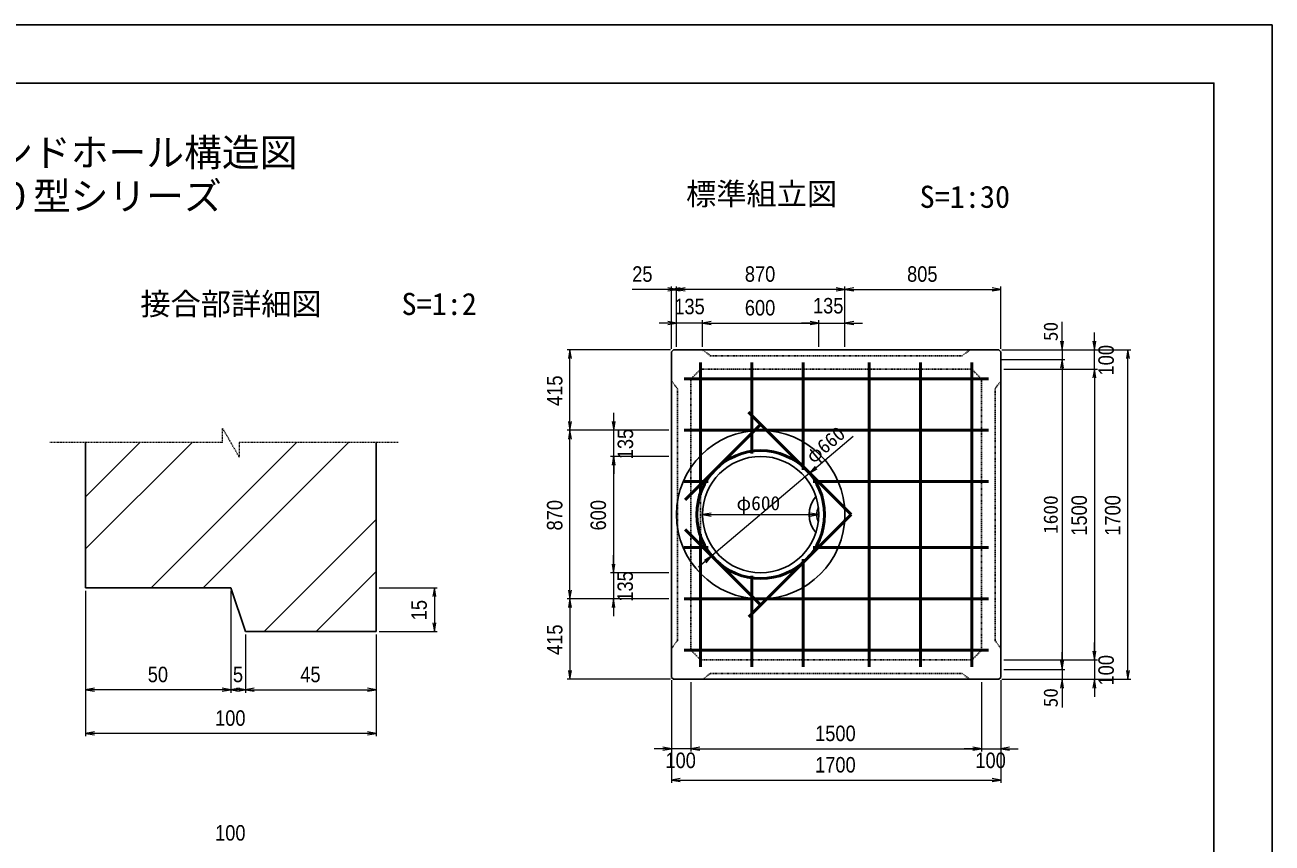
# Model space of a CAD drawing. Units: millimetres, scale not verified. Extents: x -210 to 210, y -148 to 148.
# Drawn here: x -4.6 to 210, y 7.8 to 148.5 of the extents above; entities that cross this region are included whole.
import ezdxf
from ezdxf.enums import TextEntityAlignment as Align

# ---------------------------------------------------------------- set-up
doc = ezdxf.new("R2010")
doc.units = ezdxf.units.MM
doc.linetypes.add('USER1', pattern=[12.95, 6.35, -3.175, 0.25, -3.175])
doc.linetypes.add('USER2', pattern=[4.7625, 3.175, -1.5875])
doc.layers.add('0-0', color=7, linetype='Continuous')
for name, color, linetype, lineweight in [('0-1_0', 9, 'Continuous', 25), ('0-2_dims', 2, 'Continuous', 13), ('0-3_pen1実線', 4, 'Continuous', 13), ('0-5_pen3実線', 7, 'Continuous', 25), ('0-6_pen4実線', 6, 'Continuous', 25), ('0-7_pen1一点', 4, 'USER1', 13), ('0-8_pen2破線', 3, 'USER2', 25), ('0-9_鉄筋１', 7, 'Continuous', 50), ('0-A_鉄筋２', 7, 'Continuous', 50)]:
    doc.layers.add(name, color=color, linetype=linetype, lineweight=lineweight)
doc.styles.add('ＭＳ ゴシック', font='')
doc.styles.add('ＭＳ Ｐゴシック', font='')
doc.styles.get('ＭＳ ゴシック').set_extended_font_data('MS Gothic')
doc.styles.get('ＭＳ Ｐゴシック').set_extended_font_data('MS PGothic')

# ---------------------------------------------------------------- blocks, each defined once
blk = doc.blocks.new('部分図 1')
at = {"layer": '0-1_0'}
blk.add_lwpolyline([(0, 0), (12600, 0), (12600, 8910), (0, 8910)], close=True, dxfattribs=at)
at = {"layer": '0-2_dims'}
for p, q in [((9500, 7238), (9500, 7560.57)), ((9525, 7248), (9525, 7560.57)), ((9525, 7248), (9525, 7560.57)), ((10395, 7545.57), (9525, 7545.57)), ((10395, 7248), (10395, 7560.57)), ((10395, 7248), (10395, 7560.57)), ((10395, 7545.57), (11200, 7545.57)), ((11200, 7238), (11200, 7560.57)), ((9525, 7371.54), (9435, 7371.54)), ((9525, 7248), (9525, 7386.54)), ((9660, 7371.54), (9525, 7371.54)), ((9660, 7248), (9660, 7386.54)), ((9660, 7248), (9660, 7386.53)), ((9660, 7371.54), (9750, 7371.54)), ((9660, 7371.53), (10260, 7371.53)), ((10260, 7371.53), (10170, 7371.53)), ((10260, 7248), (10260, 7386.53)), ((10260, 7248), (10260, 7386.53)), ((10260, 7371.53), (10395, 7371.53)), ((10395, 7248), (10395, 7386.53)), ((10395, 7371.53), (10485, 7371.53)), ((11683, 7233), (11683, 7323)), ((9495, 7233), (8960.31, 7233)), ((8975.31, 6818), (8975.31, 7233)), ((11205, 7233), (11698, 7233)), ((11205, 7233), (11871, 7233)), ((11683, 7133), (11683, 7233)), ((11856, 5533), (11856, 7233)), ((11215, 7133), (11698, 7133)), ((11215, 7133), (11698, 7133)), ((11683, 7133), (11683, 7043)), ((11683, 7133), (11683, 5633)), ((9201.26, 6818), (9201.26, 6908)), ((9485, 6818), (8960.31, 6818)), ((9485, 6818), (8960.31, 6818)), ((8975.31, 5948), (8975.31, 6818)), ((9485, 6818), (9186.26, 6818)), ((9201.26, 6683), (9201.26, 6818)), ((9485, 6683), (9185.31, 6683)), ((9485, 6683), (9186.26, 6683)), ((9200.31, 6683), (9200.31, 6083)), ((9201.26, 6683), (9201.26, 6593)), ((9200.31, 6083), (9200.31, 6173)), ((9485, 6083), (9185.31, 6083)), ((9485, 6083), (9185.31, 6083)), ((9200.31, 6083), (9200.31, 5948)), ((6475.03, 5989.69), (6475.03, 5464.03)), ((6475.03, 5989.69), (6475.03, 5239.03)), ((7225.03, 5989.69), (7225.03, 5464.03)), ((7225.03, 5989.69), (7225.03, 5464.03)), ((7990.03, 6004.69), (8290.12, 6004.69)), ((8275.12, 6004.69), (8275.12, 5779.69)), ((9485, 5948), (8960.31, 5948)), ((9485, 5948), (8960.31, 5948)), ((8975.31, 5948), (8975.31, 5533)), ((9485, 5948), (9185.31, 5948)), ((9200.31, 5948), (9200.31, 5858)), ((7300.03, 5764.69), (7300.03, 5464.03)), ((7300.03, 5764.69), (7300.03, 5464.03)), ((7975.03, 5764.69), (7975.03, 5464.03)), ((7975.03, 5764.69), (7975.03, 5239.03)), ((7990.03, 5779.69), (8290.12, 5779.69)), ((11683, 5633), (11683, 5723)), ((11215, 5633), (11698, 5633)), ((11215, 5633), (11698, 5633)), ((11683, 5633), (11683, 5533)), ((7225.03, 5479.03), (6475.03, 5479.03)), ((7300.03, 5479.03), (7225.03, 5479.03)), ((7300.03, 5479.03), (7975.03, 5479.03)), ((9495, 5533), (8960.31, 5533)), ((9500, 5528), (9500, 5160)), ((9500, 5528), (9500, 4998)), ((9600, 5518), (9600, 5160)), ((9600, 5518), (9600, 5160)), ((11100, 5518), (11100, 5160)), ((11100, 5518), (11100, 5160)), ((11200, 5528), (11200, 5160)), ((11200, 5528), (11200, 4998)), ((11205, 5533), (11871, 5533)), ((11205, 5533), (11698, 5533)), ((11683, 5533), (11683, 5443)), ((7975.03, 5254.03), (6475.03, 5254.03)), ((9500, 5175), (9410, 5175)), ((9600, 5175), (9500, 5175)), ((9600, 5175), (9690, 5175)), ((9600, 5175), (11100, 5175)), ((11100, 5175), (11010, 5175)), ((11100, 5175), (11200, 5175)), ((11200, 5175), (11290, 5175)), ((9500, 5013), (11200, 5013))]:
    blk.add_line(p, q, dxfattribs=at)
at = {"layer": '0-2_dims', "lineweight": 18}
for p, q in [((11516, 7233), (11516, 7378)), ((11215, 7233), (11531, 7233)), ((11516, 7233), (11516, 7183)), ((11205, 7183), (11531, 7183)), ((11205, 7183), (11531, 7183)), ((11516, 7183), (11516, 7093)), ((11516, 7183), (11516, 5583)), ((10211.7, 6596.42), (10436.71, 6787.2)), ((10211.7, 6596.42), (9708.3, 6169.58)), ((9660, 6383), (10260, 6383)), ((9708.3, 6169.58), (9639.65, 6111.38)), ((11516, 5583), (11516, 5673)), ((11215, 5583), (11531, 5583)), ((11215, 5583), (11531, 5583)), ((11516, 5583), (11516, 5533)), ((11205, 5533), (11531, 5533)), ((11516, 5533), (11516, 5388))]:
    blk.add_line(p, q, dxfattribs=at)
at = {"layer": '0-2_dims'}
for points in [[(9525, 7545.57), (9500, 7545.57), (9296.7, 7545.57)], [(9480, 7538.07), (9525, 7545.57), (9480, 7553.07)], [(9545, 7553.07), (9500, 7545.57), (9545, 7538.07)], [(9570, 7553.07), (9525, 7545.57), (9570, 7538.07)], [(10350, 7538.07), (10395, 7545.57), (10350, 7553.07)], [(10440, 7553.07), (10395, 7545.57), (10440, 7538.07)], [(11155, 7538.07), (11200, 7545.57), (11155, 7553.07)], [(9480, 7364.04), (9525, 7371.54), (9480, 7379.04)], [(9705, 7379.04), (9660, 7371.54), (9705, 7364.04)], [(9705, 7379.03), (9660, 7371.53), (9705, 7364.03)], [(10215, 7364.03), (10260, 7371.53), (10215, 7379.03)], [(10215, 7364.03), (10260, 7371.53), (10215, 7379.03)], [(10440, 7379.03), (10395, 7371.53), (10440, 7364.03)], [(11675.5, 7278), (11683, 7233), (11690.5, 7278)], [(8982.81, 7188), (8975.31, 7233), (8967.81, 7188)], [(11863.5, 7188), (11856, 7233), (11848.5, 7188)], [(11690.5, 7088), (11683, 7133), (11675.5, 7088)], [(11690.5, 7088), (11683, 7133), (11675.5, 7088)], [(8967.81, 6863), (8975.31, 6818), (8982.81, 6863)], [(9193.76, 6863), (9201.26, 6818), (9208.76, 6863)], [(8982.81, 6773), (8975.31, 6818), (8967.81, 6773)], [(9207.81, 6638), (9200.31, 6683), (9192.81, 6638)], [(9208.76, 6638), (9201.26, 6683), (9193.76, 6638)], [(9192.81, 6128), (9200.31, 6083), (9207.81, 6128)], [(9192.81, 6128), (9200.31, 6083), (9207.81, 6128)], [(8282.62, 5959.69), (8275.12, 6004.69), (8267.62, 5959.69)], [(8967.81, 5993), (8975.31, 5948), (8982.81, 5993)], [(8982.81, 5903), (8975.31, 5948), (8967.81, 5903)], [(9207.81, 5903), (9200.31, 5948), (9192.81, 5903)], [(8267.62, 5824.69), (8275.12, 5779.69), (8282.62, 5824.69)], [(11675.5, 5678), (11683, 5633), (11690.5, 5678)], [(11675.5, 5678), (11683, 5633), (11690.5, 5678)], [(8967.81, 5578), (8975.31, 5533), (8982.81, 5578)], [(11848.5, 5578), (11856, 5533), (11863.5, 5578)], [(6520.03, 5486.53), (6475.03, 5479.03), (6520.03, 5471.53)], [(7180.03, 5471.53), (7225.03, 5479.03), (7180.03, 5486.53)], [(7270.03, 5486.53), (7225.03, 5479.03), (7270.03, 5471.53)], [(7255.03, 5471.53), (7300.03, 5479.03), (7255.03, 5486.53)], [(7345.03, 5486.53), (7300.03, 5479.03), (7345.03, 5471.53)], [(7930.03, 5471.53), (7975.03, 5479.03), (7930.03, 5486.53)], [(11690.5, 5488), (11683, 5533), (11675.5, 5488)], [(6520.03, 5261.53), (6475.03, 5254.03), (6520.03, 5246.53)], [(7930.03, 5246.53), (7975.03, 5254.03), (7930.03, 5261.53)], [(9455, 5167.5), (9500, 5175), (9455, 5182.5)], [(9645, 5182.5), (9600, 5175), (9645, 5167.5)], [(9645, 5182.5), (9600, 5175), (9645, 5167.5)], [(11055, 5167.5), (11100, 5175), (11055, 5182.5)], [(11055, 5167.5), (11100, 5175), (11055, 5182.5)], [(11245, 5182.5), (11200, 5175), (11245, 5167.5)], [(9545, 5020.5), (9500, 5013), (9545, 5005.5)], [(11155, 5005.5), (11200, 5013), (11155, 5020.5)]]:
    blk.add_lwpolyline(points, dxfattribs=at)
at = {"layer": '0-2_dims', "lineweight": 18}
for points in [[(11508.5, 7278), (11516, 7233), (11523.5, 7278)], [(11523.5, 7138), (11516, 7183), (11508.5, 7138)], [(11523.5, 7138), (11516, 7183), (11508.5, 7138)], [(10241.17, 6631.24), (10211.7, 6596.42), (10250.87, 6619.8)], [(9705, 6390.5), (9660, 6383), (9705, 6375.5)], [(10215, 6375.5), (10260, 6383), (10215, 6390.5)], [(9678.83, 6134.76), (9708.3, 6169.58), (9669.13, 6146.2)], [(11508.5, 5628), (11516, 5583), (11523.5, 5628)], [(11508.5, 5628), (11516, 5583), (11523.5, 5628)], [(11523.5, 5488), (11516, 5533), (11508.5, 5488)]]:
    blk.add_lwpolyline(points, dxfattribs=at)
at = {"layer": '0-3_pen1実線'}
for p, q in [((6475.03, 6475.03), (6754.69, 6754.69)), ((6475.03, 6205.62), (7024.1, 6754.69)), ((6812.92, 6004.69), (7562.92, 6754.69)), ((7082.33, 6004.69), (7832.33, 6754.69)), ((7396.14, 5779.69), (7975.03, 6358.58)), ((7665.55, 5779.69), (7975.03, 6089.18))]:
    blk.add_line(p, q, dxfattribs=at)
at = {"layer": '0-5_pen3実線'}
for p, q in [((9510, 7233), (9500, 7223)), ((9500, 7223), (9500, 5543)), ((11200, 5543), (11200, 7223)), ((6475.03, 6754.69), (6475.03, 6004.69)), ((7975.03, 6754.69), (7975.03, 5779.69)), ((7225.03, 6004.69), (6475.03, 6004.69)), ((7300.03, 5779.69), (7225.03, 6004.69)), ((7300.03, 5779.69), (7975.03, 5779.69)), ((9500, 5543), (9510, 5533)), ((11190, 5533), (11200, 5543)), ((9510, 5533), (11190, 5533))]:
    blk.add_line(p, q, dxfattribs=at)
blk.add_lwpolyline([(11200, 7223), (11190, 7233), (9510, 7233)], dxfattribs=at)
for radius in [435, 300]:
    blk.add_circle((9960, 6383), radius, dxfattribs=at)
for radius, start, end in [(140, 138.43198, 221.56802), (100, 157.57189, 202.42811)]:
    blk.add_arc((10350, 6383), radius, start, end, dxfattribs=at)
at = {"layer": '0-6_pen4実線'}
blk.add_lwpolyline([(300, 300), (12300, 300), (12300, 8610), (300, 8610)], close=True, dxfattribs=at)
at = {"layer": '0-7_pen1一点'}
for p, q in [((7181.73, 6754.69), (7181.73, 6829.69)), ((7268.33, 6679.69), (7181.73, 6829.69)), ((7181.73, 6754.69), (6287.53, 6754.69)), ((8087.53, 6754.69), (7268.33, 6754.69)), ((7268.33, 6754.69), (7268.33, 6679.69))]:
    blk.add_line(p, q, dxfattribs=at)
at = {"layer": '0-8_pen2破線'}
for p, q in [((9700, 7203), (9660, 7233)), ((11000, 7203), (11040, 7233)), ((9700, 7203), (11000, 7203)), ((9600, 7083), (11100, 7083)), ((9650, 7133), (9650, 5633)), ((11050, 7133), (11050, 5633)), ((11170, 7033), (11200, 7073)), ((11170, 5733), (11170, 7033)), ((9530, 5733), (9500, 5693)), ((11170, 5733), (11200, 5693)), ((9600, 5683), (11100, 5683)), ((9700, 5563), (9660, 5533))]:
    blk.add_line(p, q, dxfattribs=at)
blk.add_lwpolyline([(9650, 5633), (11050, 5633), (11100, 5683), (11100, 7083), (11050, 7133), (9650, 7133), (9600, 7083), (9600, 5683)], close=True, dxfattribs=at)
for points in [[(9530, 5733), (9530, 7033), (9500, 7073)], [(9700, 5563), (11000, 5563), (11040, 5533)]]:
    blk.add_lwpolyline(points, dxfattribs=at)
at = {"layer": '0-9_鉄筋１'}
for p, q in [((9614.5, 7083), (11085.5, 7083)), ((9650, 7118.5), (9650, 6483.5)), ((9915, 7118.5), (9915, 6698.5)), ((10180, 7118.5), (10180, 6613.5)), ((10520, 7118.5), (10520, 5647.5)), ((10785, 7118.5), (10785, 5647.5)), ((11050, 7118.5), (11050, 5647.5)), ((10426.69, 6383), (9897.2, 6912.5)), ((9569.5, 6459.19), (9960, 6849.69)), ((9614.5, 6818), (11085.5, 6818)), ((9614.5, 6553), (9689.5, 6553)), ((10230.5, 6553), (11085.5, 6553)), ((9899.5, 5855.8), (10426.69, 6383)), ((9960, 5916.31), (9569.5, 6306.81)), ((9650, 6282.5), (9650, 5647.5)), ((9614.5, 6213), (9689.5, 6213)), ((10230.5, 6213), (11085.5, 6213)), ((10180, 6152.5), (10180, 5647.5)), ((9915, 6067.5), (9915, 5647.5)), ((9614.5, 5948), (11085.5, 5948)), ((9614.5, 5683), (11085.5, 5683))]:
    blk.add_line(p, q, dxfattribs=at)
blk.add_circle((9960, 6383), 330, dxfattribs=at)
at = {"layer": '0-A_鉄筋２'}
for p, q in [((9650, 7118.5), (9650, 7168.5)), ((9915, 7118.5), (9915, 7168.5)), ((10180, 7118.5), (10180, 7168.5)), ((10520, 7118.5), (10520, 7168.5)), ((10785, 7118.5), (10785, 7168.5)), ((11050, 7118.5), (11050, 7168.5)), ((9614.5, 7083), (9564.5, 7083)), ((11085.5, 7083), (11135.5, 7083)), ((9614.5, 6818), (9564.5, 6818)), ((11085.5, 6818), (11135.5, 6818)), ((9614.5, 6553), (9564.5, 6553)), ((11085.5, 6553), (11135.5, 6553)), ((9614.5, 6213), (9564.5, 6213)), ((11085.5, 6213), (11135.5, 6213)), ((9614.5, 5948), (9564.5, 5948)), ((11085.5, 5948), (11135.5, 5948)), ((9614.5, 5683), (9564.5, 5683)), ((11085.5, 5683), (11135.5, 5683)), ((9650, 5647.5), (9650, 5597.5)), ((9915, 5647.5), (9915, 5597.5)), ((10180, 5647.5), (10180, 5597.5)), ((10520, 5647.5), (10520, 5597.5)), ((10785, 5647.5), (10785, 5597.5)), ((11050, 5647.5), (11050, 5597.5))]:
    blk.add_line(p, q, dxfattribs=at)
at = {"layer": '0-2_dims', "color": 7, "style": 'ＭＳ Ｐゴシック', "width": 0.9}
for s, p in [('25', (9296.7, 7560.57)), ('870', (9878.18, 7560.57)), ('805', (10715.68, 7560.57)), ('135', (9513.93, 7393.02)), ('600', (9878.18, 7386.53)), ('135', (10229.93, 7397.02)), ('50', (6795.48, 5494.03)), ('5', (7235.26, 5494.03)), ('45', (7582.98, 5494.03)), ('100', (7143.21, 5269.03)), ('1500', (10240.91, 5190)), ('100', (9468.18, 5050.91)), ('100', (11068.18, 5050.91)), ('1700', (10240.91, 5028)), ('100', (7143.21, 4676.54))]:
    blk.add_text(s, height=79.98, dxfattribs=at).set_placement(p, align=Align.BOTTOM_LEFT)
at = {"layer": '0-2_dims', "color": 7, "style": 'ＭＳ ゴシック'}
for s, rotation, p in [('50', 90, (11515.5, 7278)), ('φ660', 40.294, (10245.7, 6625.9)), ('1600', 90, (11515.5, 6283)), ('50', 90, (11515.5, 5388))]:
    blk.add_text(s, height=73.31, rotation=rotation, dxfattribs=at).set_placement(p, align=Align.BOTTOM_LEFT)
at = {"layer": '0-2_dims', "color": 7, "style": 'ＭＳ Ｐゴシック', "width": 0.9}
for s, p in [('100', (11807.09, 7101.18)), ('415', (8960.31, 6943.68)), ('135', (9325.35, 6668.68)), ('870', (8960.31, 6301.18)), ('600', (9185.31, 6301.18)), ('1500', (11668, 6273.91)), ('1700', (11841, 6273.91)), ('135', (9324.4, 5933.68)), ('15', (8260.12, 5837.65)), ('415', (8960.31, 5658.68)), ('100', (11807.09, 5501.18))]:
    blk.add_text(s, height=79.98, rotation=90, dxfattribs=at).set_placement(p, align=Align.BOTTOM_LEFT)
at = {"layer": '0-2_dims', "color": 7, "style": 'ＭＳ ゴシック'}
blk.add_text('φ600', height=73.31, dxfattribs=at).set_placement((9835, 6383.5), align=Align.BOTTOM_LEFT)
at = {"layer": '0-5_pen3実線', "style": 'ＭＳ ゴシック'}
for s, height, p in [('\u3000標準組立図\u3000', 114.3, (9419, 7946.73)), ('S=1:30', 114.4, (10780.65, 7931.73)), ('\u3000接合部詳細図\u3000', 114.4, (6601.1, 7378.74)), ('S=1:2', 114.3, (8105.84, 7378.76))]:
    blk.add_text(s, height=height, dxfattribs=at).set_placement(p, align=Align.BOTTOM_LEFT)
at = {"layer": '0-6_pen4実線', "style": 'ＭＳ ゴシック'}
for s, p in [('\u3000ＫＯＥＩハンドホール構造図\u3000', (4837.55, 8137.5)), ('１５００型シリーズ', (5422.51, 7912.5))]:
    blk.add_text(s, height=143, dxfattribs=at).set_placement(p, align=Align.BOTTOM_LEFT)

msp = doc.modelspace()

# ---------------------------------------------------------------- block references
at = {"layer": '0-0', "xscale": 0.0333333, "yscale": 0.0333333}
msp.add_blockref('部分図 1', (-210, -148.5), dxfattribs=at)

doc.saveas('drawing.dxf')
